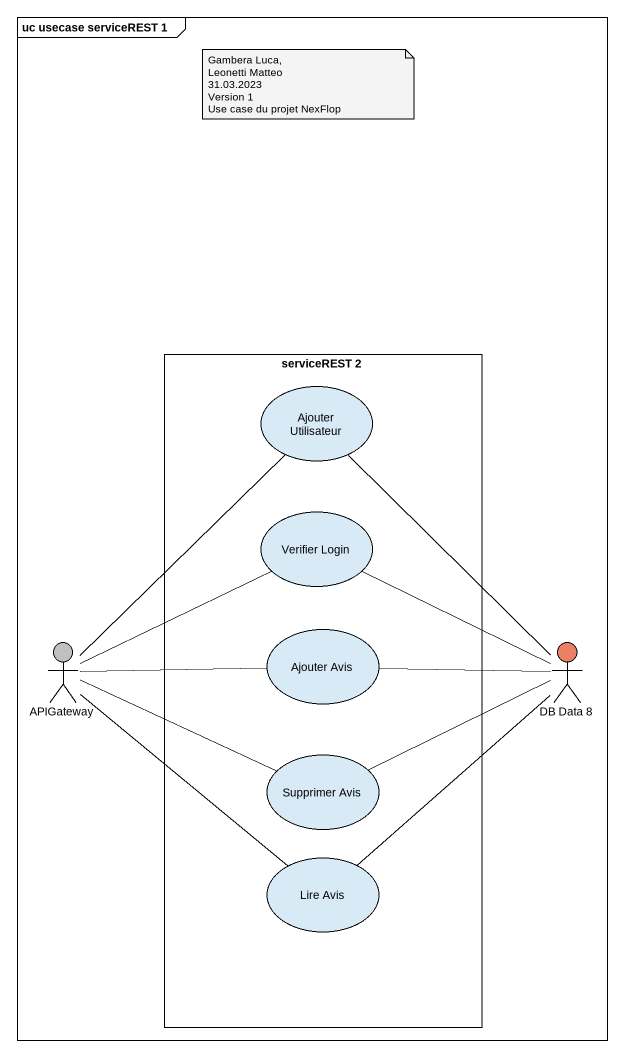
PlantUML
@startuml
mainframe uc usecase serviceREST 1
rectangle "serviceREST 2" as serviceREST_2 {
  usecase "Ajouter Utilisateur" as Ajouter_Utilisateur
  usecase "Verifier Login" as Verifier_Login
  usecase "Ajouter Avis" as Ajouter_Avis
  usecase "Supprimer Avis" as Supprimer_Avis
  usecase "Lire Avis" as Lire_Avis
}
actor APIGateway #C0C0C0
actor "DB Data 8" as DB_Data_8 #EA8066
Ajouter_Utilisateur -- DB_Data_8
Verifier_Login -right- DB_Data_8
APIGateway -up- Ajouter_Utilisateur
APIGateway -right- Verifier_Login
APIGateway -right- Ajouter_Avis
APIGateway -right- Supprimer_Avis
APIGateway -- Lire_Avis
Ajouter_Avis -right- DB_Data_8
Supprimer_Avis -right- DB_Data_8
Lire_Avis -up- DB_Data_8
note as N1
  Gambera Luca,
  Leonetti Matteo
  31.03.2023
  Version 1
  Use case du projet NexFlop
end note
@enduml
